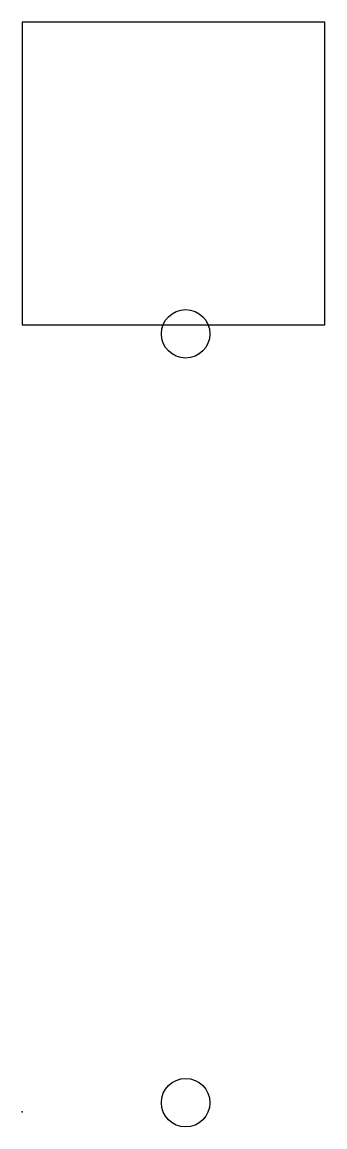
# Model space of a CAD drawing. Header units: millimetres. Extents: x -5 to 0, y -7 to 11.3.
import ezdxf

# ---------------------------------------------------------------- set-up
doc = ezdxf.new("R2010")
doc.units = ezdxf.units.MM
doc.layers.get('0').update_dxf_attribs({"linetype": 'CONTINUOUS'})

msp = doc.modelspace()

# ---------------------------------------------------------------- linework, layer by layer
msp.add_lwpolyline([(0, 6.253), (0, 11.253), (-5, 11.253), (-5, 6.253)], close=True)
for centre in [(-2.3, 6.103), (-2.3, -6.597)]:
    msp.add_circle(centre, 0.4)
msp.add_point((-5, -6.747))

doc.saveas('drawing.dxf')
